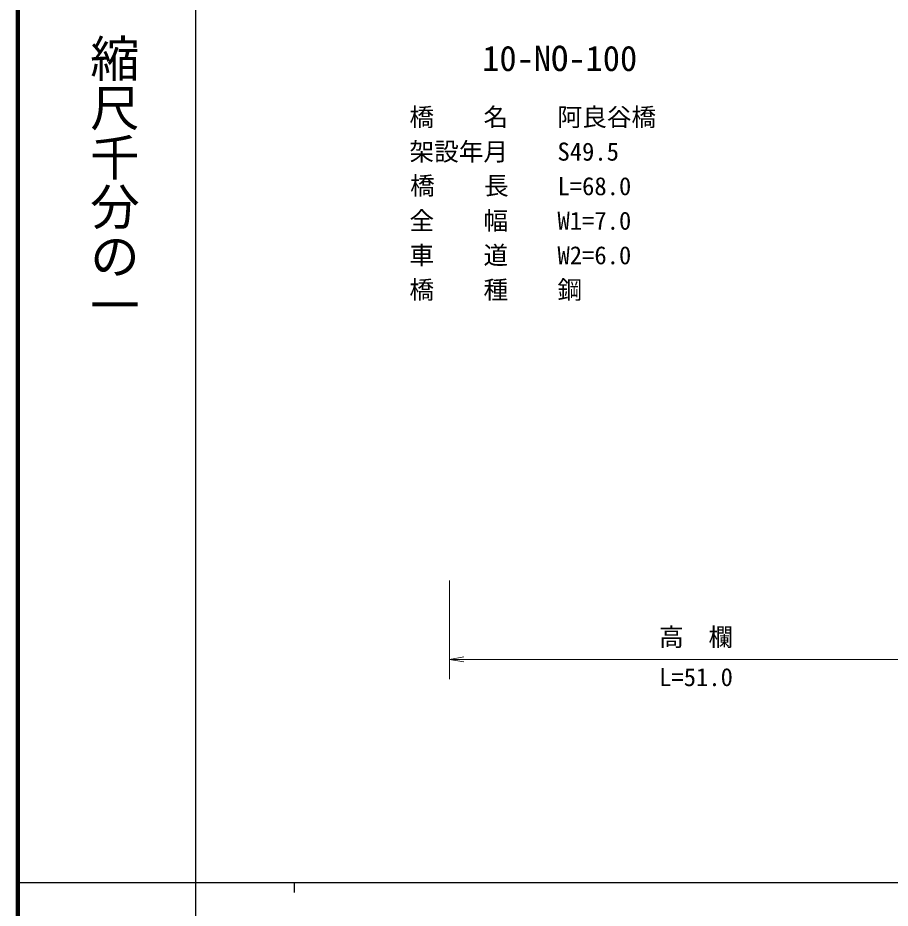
# Model space of a CAD drawing. Units: millimetres, scale not verified. Extents: x 40000 to 680000, y 20000 to 380000.
# Drawn here: x 40000 to 128414, y 202409 to 292618 of the extents above; entities that cross this region are included whole.
import ezdxf
from ezdxf.enums import TextEntityAlignment as Align

# ---------------------------------------------------------------- set-up
doc = ezdxf.new("R2010")
doc.units = ezdxf.units.MM
doc.header["$LTSCALE"] = 1000
for name, color, linetype, lineweight in [('M-STR-STR1', 1, 'Continuous', 13), ('M-STR-STR3', 7, 'Continuous', 13), ('M-TTL', 2, 'Continuous', 140), ('M-TTL-BAND', 7, 'Continuous', 25)]:
    doc.layers.add(name, color=color, linetype=linetype, lineweight=lineweight)
doc.styles.add('@ＭＳ ゴシック', font='')
doc.styles.add('ＭＳ ゴシック', font='')
doc.styles.get('@ＭＳ ゴシック').set_extended_font_data('@MS Gothic')
doc.styles.get('ＭＳ ゴシック').set_extended_font_data('MS Gothic')

# ---------------------------------------------------------------- blocks, each defined once
blk = doc.blocks.new('open_arrow')
at = {"color": 0, "linetype": 'Continuous', "lineweight": -2}
blk.add_lwpolyline([(7.5, 1.25), (0, 0), (7.5, -1.25)], dxfattribs=at)

msp = doc.modelspace()

# ---------------------------------------------------------------- linework, layer by layer
at = {"layer": 'M-STR-STR3'}
for p, q in [((83747, 235619), (83747, 225619)), ((83747, 227619), (133737, 227619))]:
    msp.add_line(p, q, dxfattribs=at)
at = {"layer": 'M-TTL'}
msp.add_line((40000, 380000), (40000, 20000), dxfattribs=at)
at = {"layer": 'M-TTL-BAND'}
for p, q in [((58000, 370000), (58000, 20000)), ((40000, 205000), (579000, 205000)), ((68000, 205000), (68000, 204000))]:
    msp.add_line(p, q, dxfattribs=at)

# ---------------------------------------------------------------- block references
at = {"layer": 'M-STR-STR3', "xscale": 193, "yscale": 193}
msp.add_blockref('open_arrow', (83747, 227619), dxfattribs=at)

# ---------------------------------------------------------------- texts
at = {"layer": 'M-STR-STR1', "style": 'ＭＳ ゴシック'}
for s, height, p in [('10-NO-100', 2566, (87065, 286453)), ('橋\u3000\u3000名', 1833, (79692, 281095)), ('阿良谷橋', 1833, (94692, 281095)), ('架設年月', 1833, (79692, 277595)), ('S49.5', 1833, (94692, 277595)), ('橋\u3000  長', 1833, (79760, 274147)), ('L=68.0', 1833, (94692, 274095)), ('全\u3000\u3000幅', 1833, (79692, 270595)), ('W1=7.0', 1833, (94692, 270595)), ('車\u3000\u3000道', 1833, (79692, 267095)), ('W2=6.0', 1833, (94692, 267095)), ('橋\u3000\u3000種', 1833, (79692, 263595)), ('鋼', 1833, (94692, 263595))]:
    msp.add_text(s, height=height, dxfattribs=at).set_placement(p, align=Align.BOTTOM_LEFT)
at = {"layer": 'M-STR-STR3', "style": 'ＭＳ ゴシック'}
for s, p in [('高\u3000欄', (104992, 228416)), ('L=51.0', (104992, 224357))]:
    msp.add_text(s, height=1833, dxfattribs=at).set_placement(p, align=Align.BOTTOM_LEFT)
at = {"layer": 'M-TTL-BAND', "style": '@ＭＳ ゴシック'}
msp.add_text('縮尺千分の一', height=3666, rotation=270, dxfattribs=at).set_placement((49777, 261030), align=Align.MIDDLE_RIGHT)

doc.saveas('drawing.dxf')
